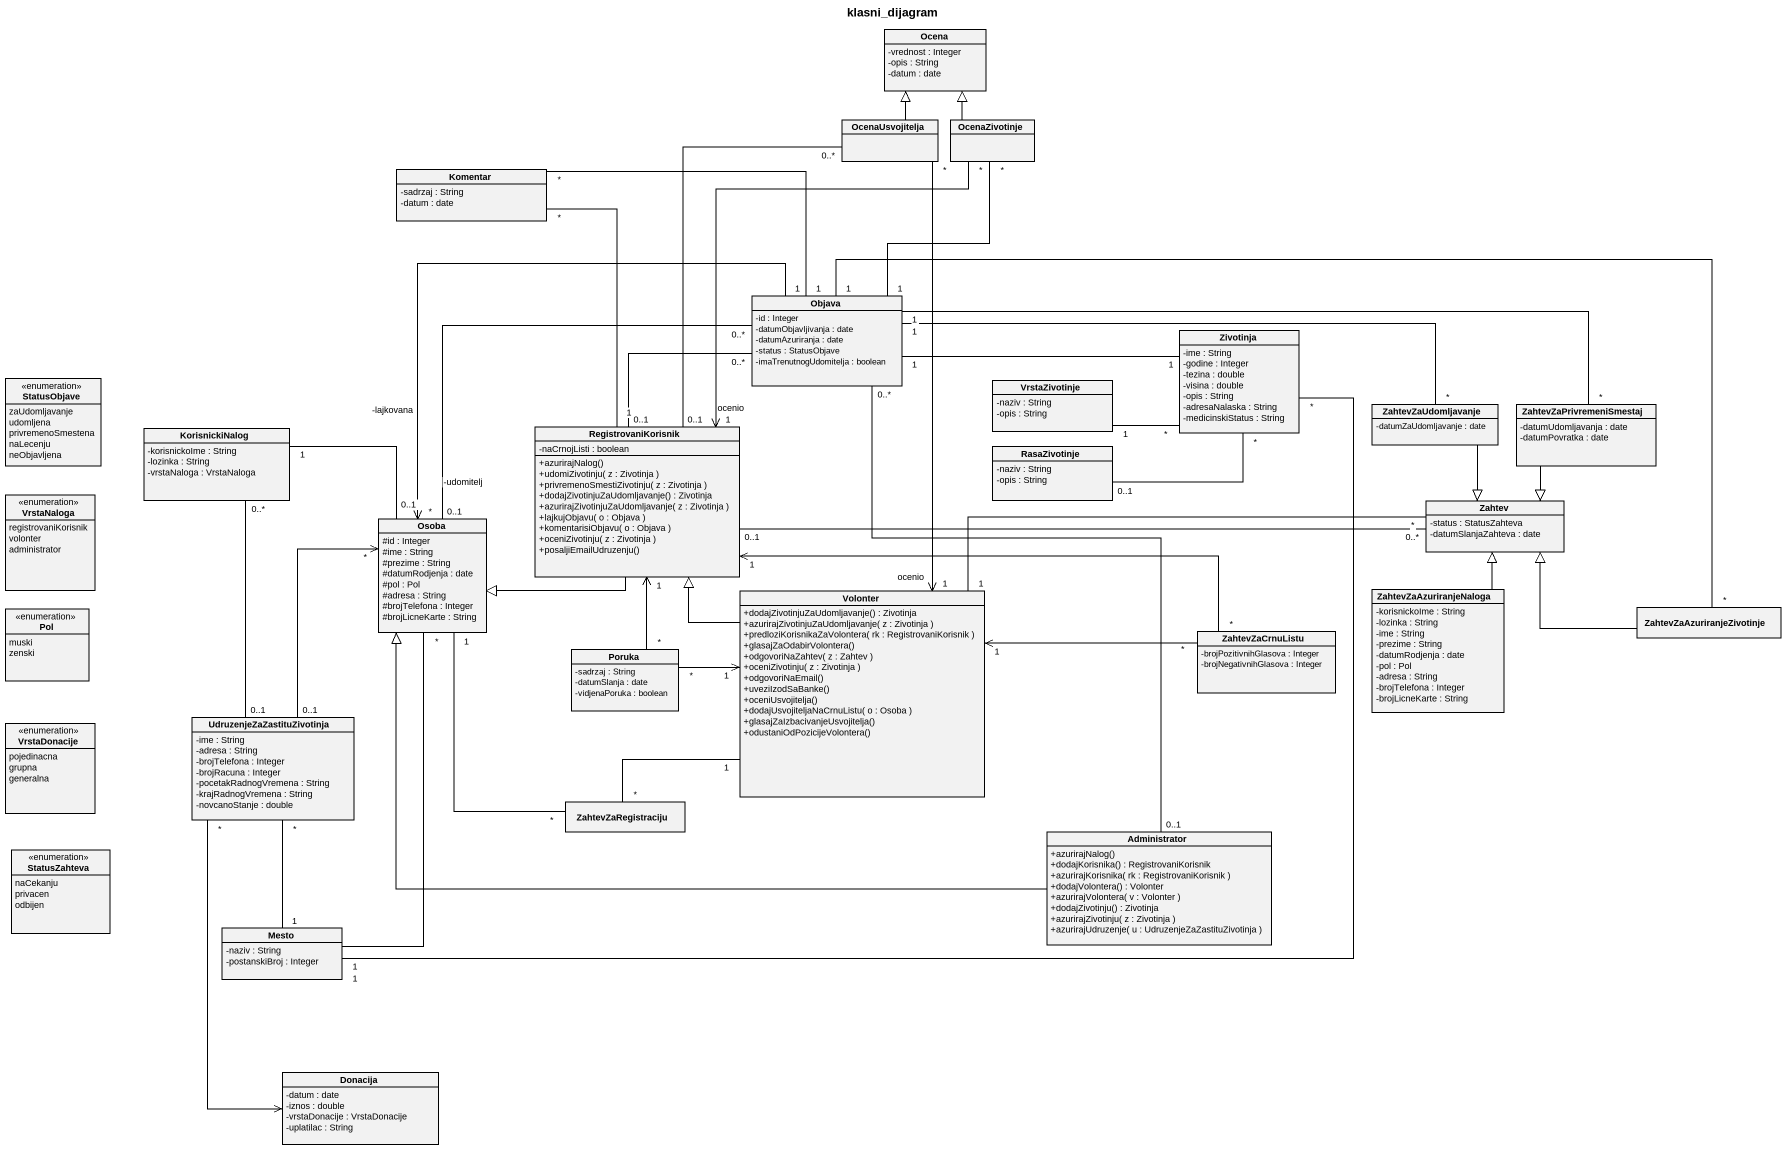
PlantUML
@startuml
title klasni_dijagram
hide circle
hide empty members
skinparam classAttributeIconSize 0
class Ocena {
  -vrednost : Integer
  -opis : String
  -datum : date
}
class OcenaUsvojitelja
class OcenaZivotinje
class Komentar {
  -sadrzaj : String
  -datum : date
}
class Objava {
  -id : Integer
  -datumObjavljivanja : date
  -datumAzuriranja : date
  -status : StatusObjave
  -imaTrenutnogUdomitelja : boolean
}
class Zivotinja {
  -ime : String
  -godine : Integer
  -tezina : double
  -visina : double
  -opis : String
  -adresaNalaska : String
  -medicinskiStatus : String
}
enum StatusObjave {
  zaUdomljavanje
  udomljena
  privremenoSmestena
  naLecenju
  neObjavljena
}
class VrstaZivotinje {
  -naziv : String
  -opis : String
}
class ZahtevZaUdomljavanje {
  -datumZaUdomljavanje : date
}
class ZahtevZaPrivremeniSmestaj {
  -datumUdomljavanja : date
  -datumPovratka : date
}
class KorisnickiNalog {
  -korisnickoIme : String
  -lozinka : String
  -vrstaNaloga : VrstaNaloga
}
class RegistrovaniKorisnik {
  -naCrnojListi : boolean
  +azurirajNalog()
  +udomiZivotinju( z : Zivotinja )
  +privremenoSmestiZivotinju( z : Zivotinja )
  +dodajZivotinjuZaUdomljavanje() : Zivotinja
  +azurirajZivotinjuZaUdomljavanje( z : Zivotinja )
  +lajkujObjavu( o : Objava )
  +komentarisiObjavu( o : Objava )
  +oceniZivotinju( z : Zivotinja )
  +posaljiEmailUdruzenju()
}
class RasaZivotinje {
  -naziv : String
  -opis : String
}
enum VrstaNaloga {
  registrovaniKorisnik
  volonter
  administrator
}
class Zahtev {
  -status : StatusZahteva
  -datumSlanjaZahteva : date
}
class Osoba {
  #id : Integer
  #ime : String
  #prezime : String
  #datumRodjenja : date
  #pol : Pol
  #adresa : String
  #brojTelefona : Integer
  #brojLicneKarte : String
}
enum Pol {
  muski
  zenski
}
class Volonter {
  +dodajZivotinjuZaUdomljavanje() : Zivotinja
  +azurirajZivotinjuZaUdomljavanje( z : Zivotinja )
  +predloziKorisnikaZaVolontera( rk : RegistrovaniKorisnik )
  +glasajZaOdabirVolontera()
  +odgovoriNaZahtev( z : Zahtev )
  +oceniZivotinju( z : Zivotinja )
  +odgovoriNaEmail()
  +uveziIzodSaBanke()
  +oceniUsvojitelja()
  +dodajUsvojiteljaNaCrnuListu( o : Osoba )
  +glasajZaIzbacivanjeUsvojitelja()
  +odustaniOdPozicijeVolontera()
}
class ZahtevZaAzuriranjeNaloga {
  -korisnickoIme : String
  -lozinka : String
  -ime : String
  -prezime : String
  -datumRodjenja : date
  -pol : Pol
  -adresa : String
  -brojTelefona : Integer
  -brojLicneKarte : String
}
class ZahtevZaAzuriranjeZivotinje
class Poruka {
  -sadrzaj : String
  -datumSlanja : date
  -vidjenaPoruka : boolean
}
class ZahtevZaCrnuListu {
  -brojPozitivnihGlasova : Integer
  -brojNegativnihGlasova : Integer
}
enum VrstaDonacije {
  pojedinacna
  grupna
  generalna
}
class UdruzenjeZaZastituZivotinja {
  -ime : String
  -adresa : String
  -brojTelefona : Integer
  -brojRacuna : Integer
  -pocetakRadnogVremena : String
  -krajRadnogVremena : String
  -novcanoStanje : double
}
class ZahtevZaRegistraciju
class Administrator {
  +azurirajNalog()
  +dodajKorisnika() : RegistrovaniKorisnik
  +azurirajKorisnika( rk : RegistrovaniKorisnik )
  +dodajVolontera() : Volonter
  +azurirajVolontera( v : Volonter )
  +dodajZivotinju() : Zivotinja
  +azurirajZivotinju( z : Zivotinja )
  +azurirajUdruzenje( u : UdruzenjeZaZastituZivotinja )
}
enum StatusZahteva {
  naCekanju
  privacen
  odbijen
}
class Mesto {
  -naziv : String
  -postanskiBroj : Integer
}
class Donacija {
  -datum : date
  -iznos : double
  -vrstaDonacije : VrstaDonacije
  -uplatilac : String
}
OcenaUsvojitelja -up-|> Ocena
OcenaUsvojitelja "0..*" -- "0..1" RegistrovaniKorisnik
OcenaUsvojitelja "*" --> "1" Volonter : ocenio
OcenaZivotinje -up-|> Ocena
OcenaZivotinje "*" --> "1" RegistrovaniKorisnik : ocenio
Komentar "*" -right- "1" Objava
Komentar "*" -- "1" RegistrovaniKorisnik
Objava "1" -up- "*" OcenaZivotinje
Objava "1" -right- "1" Zivotinja
Objava "1" -right- "*" ZahtevZaUdomljavanje
Objava "1" -right- "*" ZahtevZaPrivremeniSmestaj
Objava "0..*" -left- "0..1\n-udomitelj" Osoba
Zivotinja "*" -left- "1" VrstaZivotinje
Zivotinja "*" -left- "0..1" RasaZivotinje
ZahtevZaUdomljavanje --|> Zahtev
ZahtevZaPrivremeniSmestaj --|> Zahtev
KorisnickiNalog "1" -right- "0..1" Osoba
RegistrovaniKorisnik "0..1" -up- "0..*" Objava
RegistrovaniKorisnik "0..1" -right- "0..*" Zahtev
RegistrovaniKorisnik -left-|> Osoba
Osoba "*" <-right- "-lajkovana\n1" Objava
Volonter -up-|> RegistrovaniKorisnik
Volonter "1" -right- "*" Zahtev
ZahtevZaAzuriranjeNaloga -up-|> Zahtev
ZahtevZaAzuriranjeZivotinje "*" -left- "1" Objava
ZahtevZaAzuriranjeZivotinje -left-|> Zahtev
Poruka "*" -up-> "1" RegistrovaniKorisnik
Poruka "*" -right-> "1" Volonter
ZahtevZaCrnuListu "*" -left-> "1" RegistrovaniKorisnik
ZahtevZaCrnuListu "*" -left-> "1" Volonter
UdruzenjeZaZastituZivotinja "0..1" -up- "0..*" KorisnickiNalog
UdruzenjeZaZastituZivotinja "0..1" -up-> "*" Osoba
UdruzenjeZaZastituZivotinja "*" -- "1" Mesto
UdruzenjeZaZastituZivotinja "*" --> Donacija
ZahtevZaRegistraciju "*" -up- "1" Osoba
ZahtevZaRegistraciju "*" -right- "1" Volonter
Administrator "0..1" -up- "0..*" Objava
Administrator -left-|> Osoba
Mesto "1" -right- "*" Zivotinja
Mesto "1" -up- "*" Osoba
@enduml
